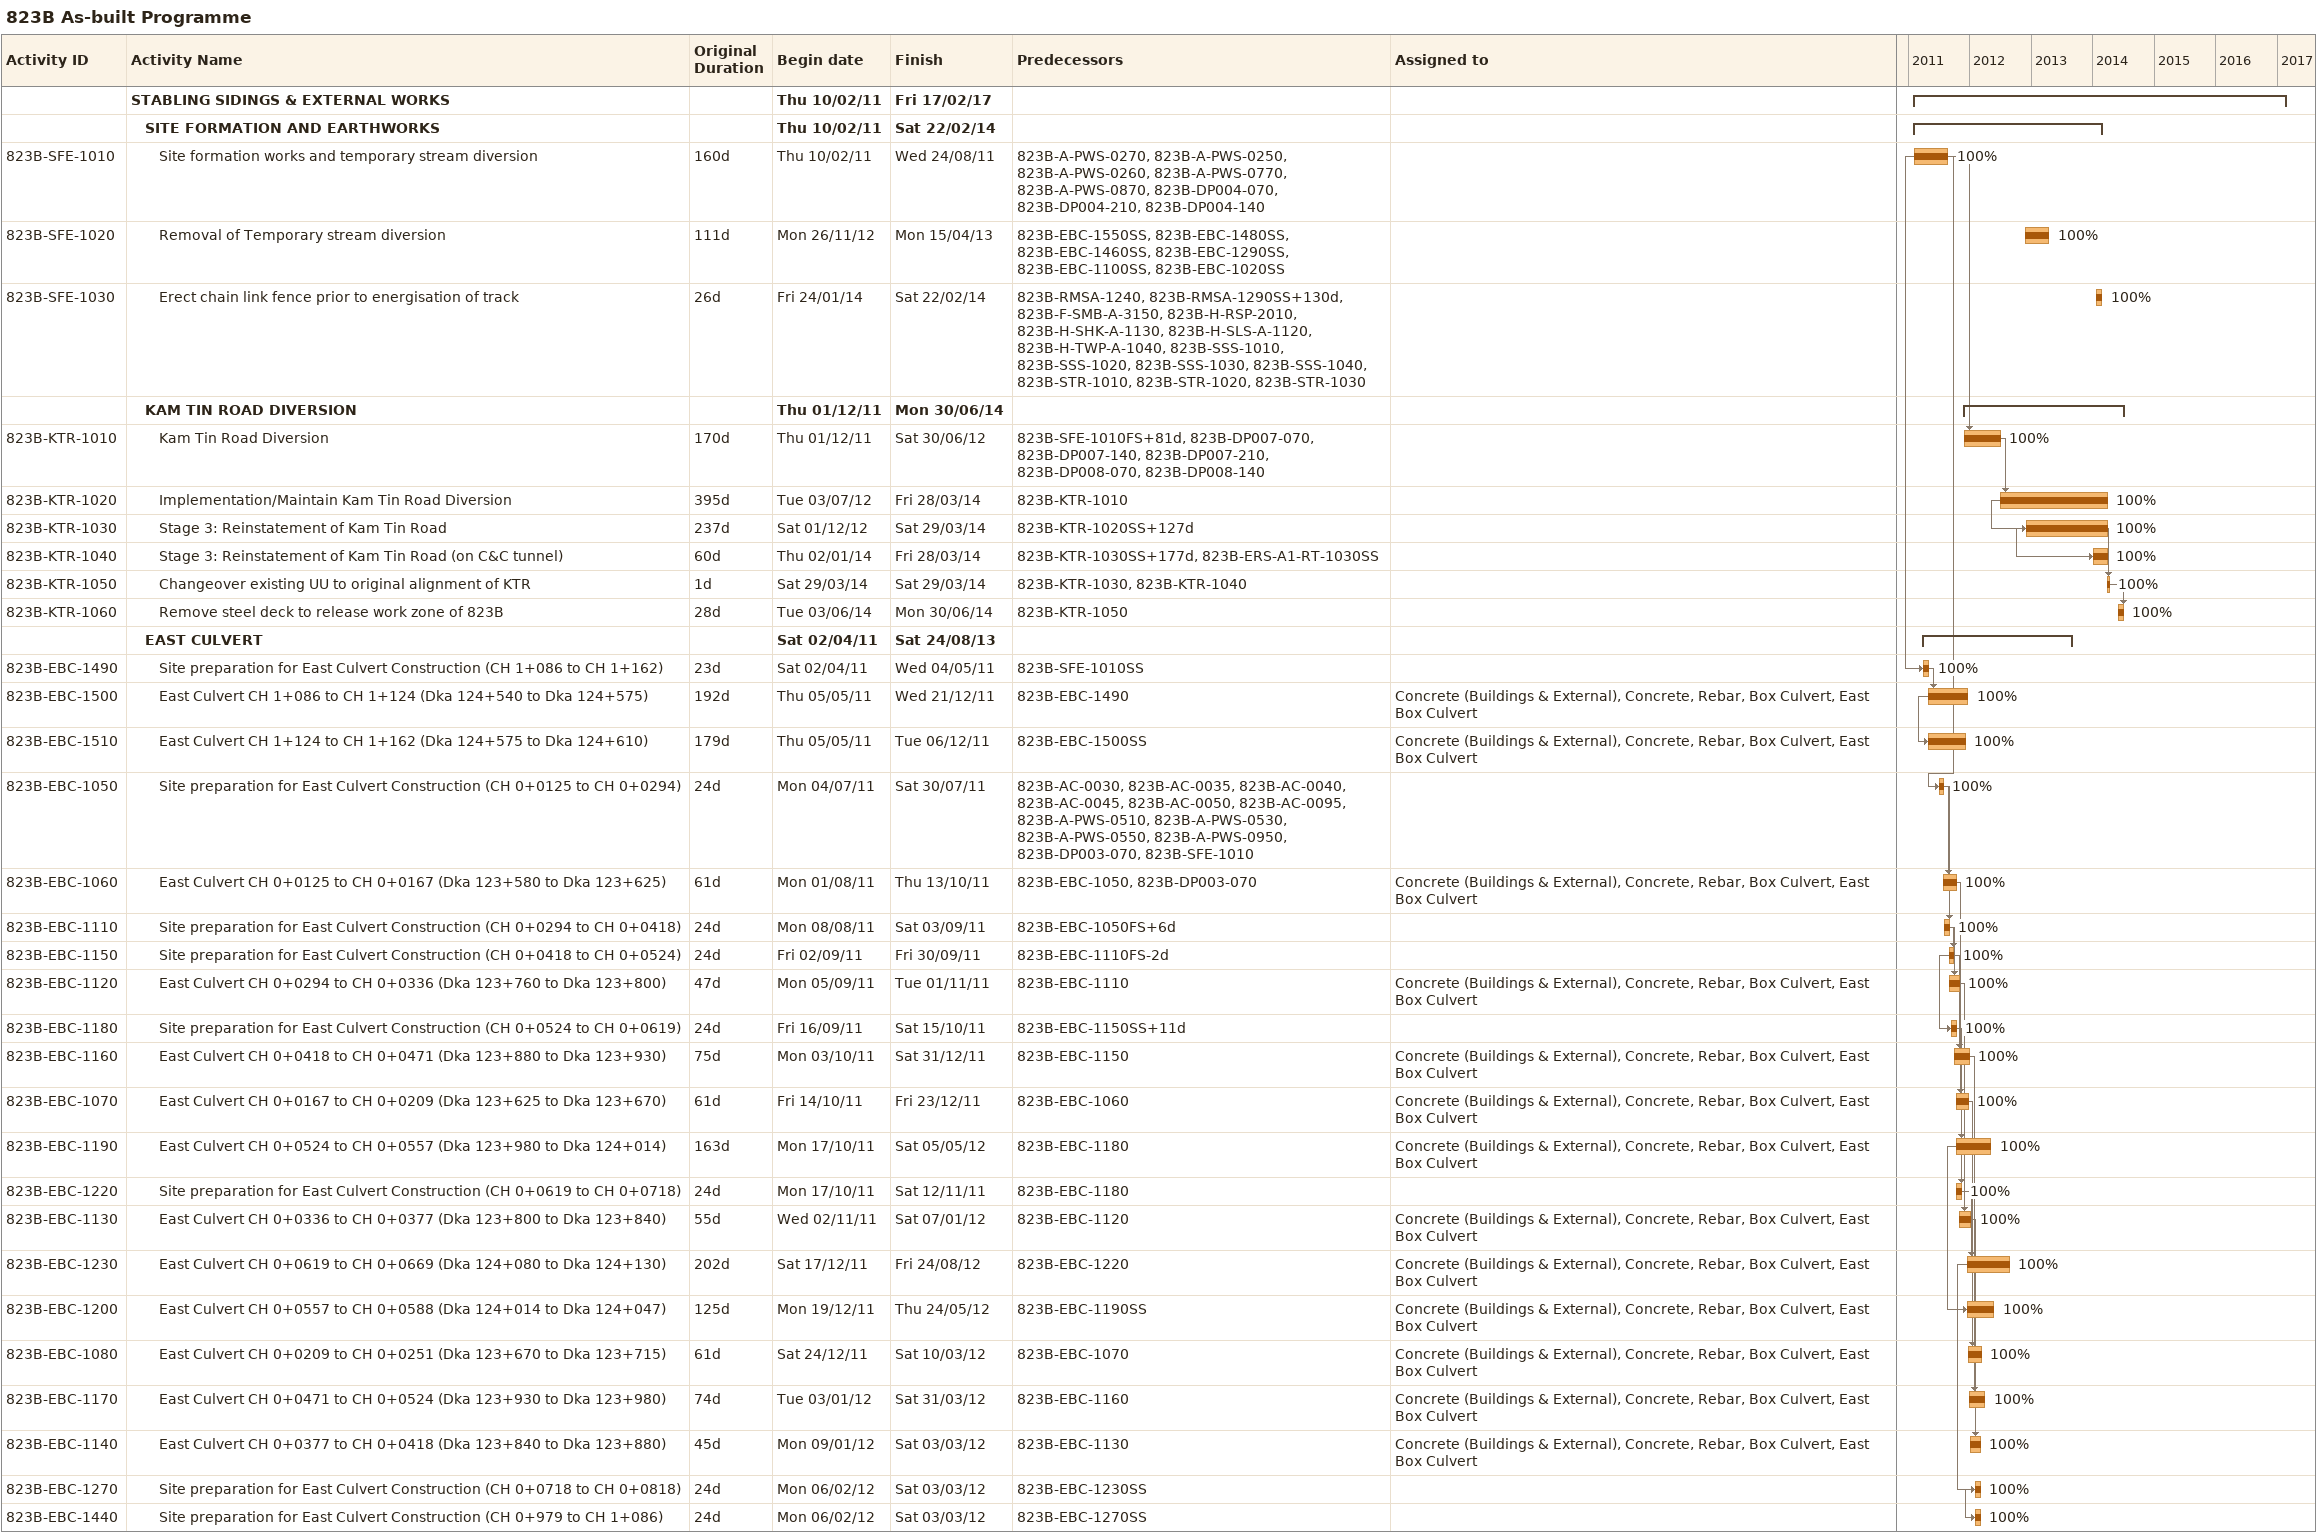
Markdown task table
823B As-built Programme

| ID | Level | Task | Original duration | Start | Finish | Predecessors | Resources | % complete |
|---|---|---|---|---|---|---|---|---|
|  | 1 | **STABLING SIDINGS & EXTERNAL WORKS** |  | 2011-02-10 | 2017-02-17 |  |  |  |
|  | 2 | **SITE FORMATION AND EARTHWORKS** |  | 2011-02-10 | 2014-02-22 |  |  |  |
| 823B-SFE-1010 | 3 | Site formation works and temporary stream diversion | 160d | 2011-02-10 | 2011-08-24 | 823B-A-PWS-0270, 823B-A-PWS-0250, 823B-A-PWS-0260, 823B-A-PWS-0770, 823B-A-PWS-0870, 823B-DP004-070, 823B-DP004-210, 823B-DP004-140 |  | 100 |
| 823B-SFE-1020 | 3 | Removal of Temporary stream diversion | 111d | 2012-11-26 | 2013-04-15 | 823B-EBC-1550SS, 823B-EBC-1480SS, 823B-EBC-1460SS, 823B-EBC-1290SS, 823B-EBC-1100SS, 823B-EBC-1020SS |  | 100 |
| 823B-SFE-1030 | 3 | Erect chain link fence prior to energisation of track | 26d | 2014-01-24 | 2014-02-22 | 823B-RMSA-1240, 823B-RMSA-1290SS+130d, 823B-F-SMB-A-3150, 823B-H-RSP-2010, 823B-H-SHK-A-1130, 823B-H-SLS-A-1120, 823B-H-TWP-A-1040, 823B-SSS-1010, 823B-SSS-1020, 823B-SSS-1030, 823B-SSS-1040, 823B-STR-1010, 823B-STR-1020, 823B-STR-1030 |  | 100 |
|  | 2 | **KAM TIN ROAD DIVERSION** |  | 2011-12-01 | 2014-06-30 |  |  |  |
| 823B-KTR-1010 | 3 | Kam Tin Road Diversion | 170d | 2011-12-01 | 2012-06-30 | 823B-SFE-1010FS+81d, 823B-DP007-070, 823B-DP007-140, 823B-DP007-210, 823B-DP008-070, 823B-DP008-140 |  | 100 |
| 823B-KTR-1020 | 3 | Implementation/Maintain Kam Tin Road Diversion | 395d | 2012-07-03 | 2014-03-28 | 823B-KTR-1010 |  | 100 |
| 823B-KTR-1030 | 3 | Stage 3: Reinstatement of Kam Tin Road | 237d | 2012-12-01 | 2014-03-29 | 823B-KTR-1020SS+127d |  | 100 |
| 823B-KTR-1040 | 3 | Stage 3: Reinstatement of Kam Tin Road (on C&C tunnel) | 60d | 2014-01-02 | 2014-03-28 | 823B-KTR-1030SS+177d, 823B-ERS-A1-RT-1030SS |  | 100 |
| 823B-KTR-1050 | 3 | Changeover existing UU to original alignment of KTR | 1d | 2014-03-29 | 2014-03-29 | 823B-KTR-1030, 823B-KTR-1040 |  | 100 |
| 823B-KTR-1060 | 3 | Remove steel deck to release work zone of 823B | 28d | 2014-06-03 | 2014-06-30 | 823B-KTR-1050 |  | 100 |
|  | 2 | **EAST CULVERT** |  | 2011-04-02 | 2013-08-24 |  |  |  |
| 823B-EBC-1490 | 3 | Site preparation for East Culvert Construction (CH 1+086 to CH 1+162) | 23d | 2011-04-02 | 2011-05-04 | 823B-SFE-1010SS |  | 100 |
| 823B-EBC-1500 | 3 | East Culvert CH 1+086 to CH 1+124 (Dka 124+540 to Dka 124+575) | 192d | 2011-05-05 | 2011-12-21 | 823B-EBC-1490 | Concrete (Buildings & External), Concrete, Rebar, Box Culvert, East Box Culvert | 100 |
| 823B-EBC-1510 | 3 | East Culvert CH 1+124 to CH 1+162 (Dka 124+575 to Dka 124+610) | 179d | 2011-05-05 | 2011-12-06 | 823B-EBC-1500SS | Concrete (Buildings & External), Concrete, Rebar, Box Culvert, East Box Culvert | 100 |
| 823B-EBC-1050 | 3 | Site preparation for East Culvert Construction (CH 0+0125 to CH 0+0294) | 24d | 2011-07-04 | 2011-07-30 | 823B-AC-0030, 823B-AC-0035, 823B-AC-0040, 823B-AC-0045, 823B-AC-0050, 823B-AC-0095, 823B-A-PWS-0510, 823B-A-PWS-0530, 823B-A-PWS-0550, 823B-A-PWS-0950, 823B-DP003-070, 823B-SFE-1010 |  | 100 |
| 823B-EBC-1060 | 3 | East Culvert CH 0+0125 to CH 0+0167 (Dka 123+580 to Dka 123+625) | 61d | 2011-08-01 | 2011-10-13 | 823B-EBC-1050, 823B-DP003-070 | Concrete (Buildings & External), Concrete, Rebar, Box Culvert, East Box Culvert | 100 |
| 823B-EBC-1110 | 3 | Site preparation for East Culvert Construction (CH 0+0294 to CH 0+0418) | 24d | 2011-08-08 | 2011-09-03 | 823B-EBC-1050FS+6d |  | 100 |
| 823B-EBC-1150 | 3 | Site preparation for East Culvert Construction (CH 0+0418 to CH 0+0524) | 24d | 2011-09-02 | 2011-09-30 | 823B-EBC-1110FS-2d |  | 100 |
| 823B-EBC-1120 | 3 | East Culvert CH 0+0294 to CH 0+0336 (Dka 123+760 to Dka 123+800) | 47d | 2011-09-05 | 2011-11-01 | 823B-EBC-1110 | Concrete (Buildings & External), Concrete, Rebar, Box Culvert, East Box Culvert | 100 |
| 823B-EBC-1180 | 3 | Site preparation for East Culvert Construction (CH 0+0524 to CH 0+0619) | 24d | 2011-09-16 | 2011-10-15 | 823B-EBC-1150SS+11d |  | 100 |
| 823B-EBC-1160 | 3 | East Culvert CH 0+0418 to CH 0+0471 (Dka 123+880 to Dka 123+930) | 75d | 2011-10-03 | 2011-12-31 | 823B-EBC-1150 | Concrete (Buildings & External), Concrete, Rebar, Box Culvert, East Box Culvert | 100 |
| 823B-EBC-1070 | 3 | East Culvert CH 0+0167 to CH 0+0209 (Dka 123+625 to Dka 123+670) | 61d | 2011-10-14 | 2011-12-23 | 823B-EBC-1060 | Concrete (Buildings & External), Concrete, Rebar, Box Culvert, East Box Culvert | 100 |
| 823B-EBC-1190 | 3 | East Culvert CH 0+0524 to CH 0+0557 (Dka 123+980 to Dka 124+014) | 163d | 2011-10-17 | 2012-05-05 | 823B-EBC-1180 | Concrete (Buildings & External), Concrete, Rebar, Box Culvert, East Box Culvert | 100 |
| 823B-EBC-1220 | 3 | Site preparation for East Culvert Construction (CH 0+0619 to CH 0+0718) | 24d | 2011-10-17 | 2011-11-12 | 823B-EBC-1180 |  | 100 |
| 823B-EBC-1130 | 3 | East Culvert CH 0+0336 to CH 0+0377 (Dka 123+800 to Dka 123+840) | 55d | 2011-11-02 | 2012-01-07 | 823B-EBC-1120 | Concrete (Buildings & External), Concrete, Rebar, Box Culvert, East Box Culvert | 100 |
| 823B-EBC-1230 | 3 | East Culvert CH 0+0619 to CH 0+0669 (Dka 124+080 to Dka 124+130) | 202d | 2011-12-17 | 2012-08-24 | 823B-EBC-1220 | Concrete (Buildings & External), Concrete, Rebar, Box Culvert, East Box Culvert | 100 |
| 823B-EBC-1200 | 3 | East Culvert CH 0+0557 to CH 0+0588 (Dka 124+014 to Dka 124+047) | 125d | 2011-12-19 | 2012-05-24 | 823B-EBC-1190SS | Concrete (Buildings & External), Concrete, Rebar, Box Culvert, East Box Culvert | 100 |
| 823B-EBC-1080 | 3 | East Culvert CH 0+0209 to CH 0+0251 (Dka 123+670 to Dka 123+715) | 61d | 2011-12-24 | 2012-03-10 | 823B-EBC-1070 | Concrete (Buildings & External), Concrete, Rebar, Box Culvert, East Box Culvert | 100 |
| 823B-EBC-1170 | 3 | East Culvert CH 0+0471 to CH 0+0524 (Dka 123+930 to Dka 123+980) | 74d | 2012-01-03 | 2012-03-31 | 823B-EBC-1160 | Concrete (Buildings & External), Concrete, Rebar, Box Culvert, East Box Culvert | 100 |
| 823B-EBC-1140 | 3 | East Culvert CH 0+0377 to CH 0+0418 (Dka 123+840 to Dka 123+880) | 45d | 2012-01-09 | 2012-03-03 | 823B-EBC-1130 | Concrete (Buildings & External), Concrete, Rebar, Box Culvert, East Box Culvert | 100 |
| 823B-EBC-1270 | 3 | Site preparation for East Culvert Construction (CH 0+0718 to CH 0+0818) | 24d | 2012-02-06 | 2012-03-03 | 823B-EBC-1230SS |  | 100 |
| 823B-EBC-1440 | 3 | Site preparation for East Culvert Construction (CH 0+979 to CH 1+086) | 24d | 2012-02-06 | 2012-03-03 | 823B-EBC-1270SS |  | 100 |
